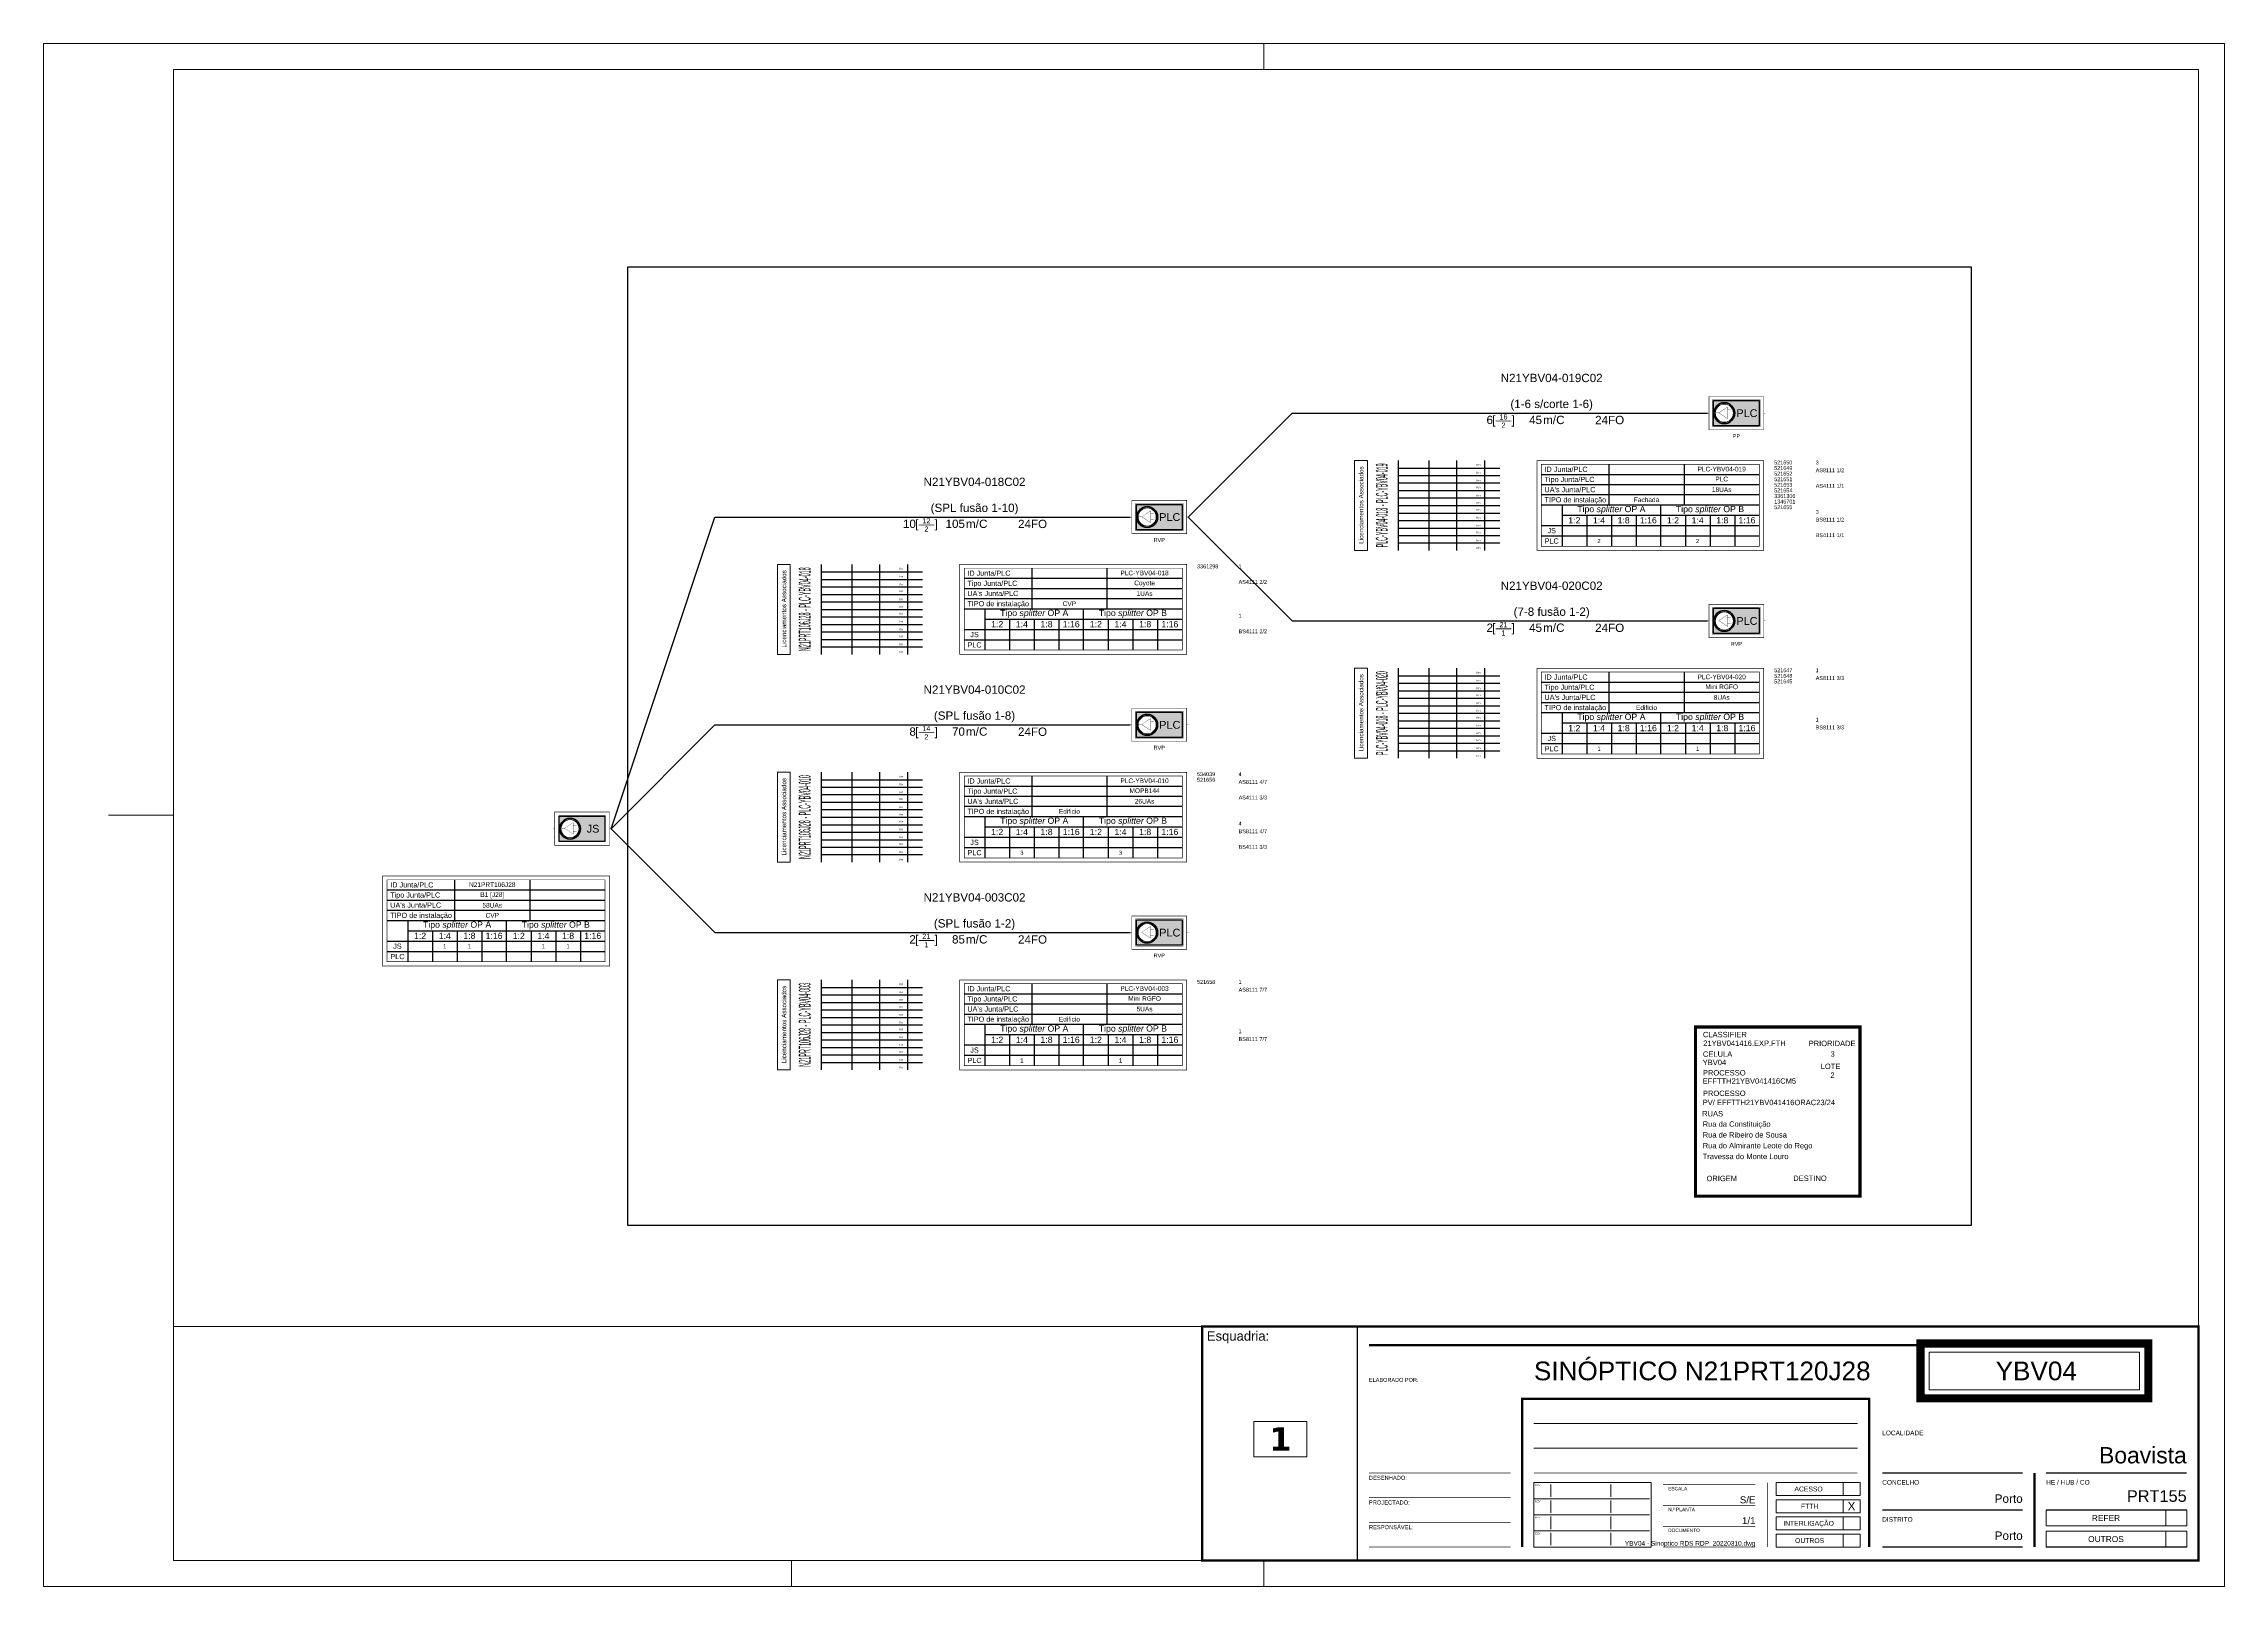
# Paper-space layout 'N21PRT106J28' of a CAD drawing. Header units: metres, sheet in millimetres. Extents: x 2468 to 2888, y 559 to 856.
# The model-space entities are those that its viewports show. They can reach past a viewport. Long polylines and large blocks are cut down to what shows.
import ezdxf
from ezdxf.enums import TextEntityAlignment as Align

# ---------------------------------------------------------------- set-up
doc = ezdxf.new("R2010")
doc.units = ezdxf.units.M
doc.header["$MEASUREMENT"] = 0
doc.set_wipeout_variables(frame=1)
for name, color, linetype in [('3-PROJ_FTTH_CABO', 7, 'Continuous'), ('3-PROJ_FTTH_JUNTA', 7, 'Continuous'), ('3-PROJ_FTTH_LICENCIAMENTOS', 7, 'Continuous'), ('3-PROJ_FTTH_PLC', 7, 'Continuous'), ('Licenciamentos Porto_4', 1, 'Continuous')]:
    doc.layers.add(name, color=color, linetype=linetype)
doc.layers.add('LAYOUTS', color=7, linetype='Continuous', lineweight=0)
doc.styles.add('ARIAL', font='')
doc.styles.add('meu', font='')
doc.styles.get('ARIAL').set_extended_font_data('Arial')
doc.styles.get('meu').set_extended_font_data('Verdana')

# ---------------------------------------------------------------- blocks, each defined once
blk = doc.blocks.new('Legenda NOS')
at = {"layer": 'LAYOUTS', "color": 8, "lineweight": 0}
for p, q in [((-144.69, 34.54), (-144.69, 34.54)), ((-76.05, 16.66), (-76.05, 13.88)), ((-76.05, 12.98), (-76.05, 10.2)), ((-6.97, 10.77), (-6.97, 7.36)), ((-76.05, 9.31), (-76.05, 6.53)), ((-76.05, 5.63), (-76.05, 2.85)), ((-6.97, 6.26), (-6.97, 2.85))]:
    blk.add_line(p, q, dxfattribs=at)
at = {"layer": 'LAYOUTS', "color": 8}
for p, q in [((-72.96, 29.26), (-142.19, 29.26)), ((-142.19, 23.98), (-72.96, 23.98)), ((-138.58, 16.27), (-138.58, 13.59)), ((-125.77, 16.27), (-125.77, 13.59)), ((-117.08, 2.85), (-117.08, 16.66)), ((-142.19, 13.2), (-117.46, 13.2)), ((-142.19, 9.75), (-117.46, 9.75)), ((-138.58, 12.82), (-138.58, 10.14)), ((-138.58, 9.37), (-138.58, 6.69)), ((-125.77, 12.82), (-125.77, 10.14)), ((-125.77, 9.37), (-125.77, 6.69)), ((-142.19, 6.3), (-117.46, 6.3)), ((-138.58, 5.92), (-138.58, 3.24)), ((-125.77, 5.92), (-125.77, 3.24)), ((-117.46, 2.85), (-142.19, 2.85))]:
    blk.add_line(p, q, dxfattribs=at)
at = {"layer": 'LAYOUTS', "lineweight": 0}
for p, q in [((-72.41, 12.98), (-90.33, 12.98)), ((-72.41, 5.63), (-90.33, 5.63)), ((-2.5, 6.26), (-24.5, 6.26))]:
    blk.add_line(p, q, dxfattribs=at)
at = {"layer": 'LAYOUTS'}
blk.add_line((0, 0), (0, 2.5), dxfattribs=at)
at = {"layer": 'LAYOUTS', "lineweight": 0, "const_width": 0.5}
blk.add_lwpolyline([(-213.19, 50), (0, 50), (0, 0), (-213.19, 0)], close=True, dxfattribs=at)
at = {"layer": 'LAYOUTS', "lineweight": 0, "const_width": 0.25}
blk.add_lwpolyline([(-180, 50), (-180, 0)], dxfattribs=at)
at = {"layer": 'LAYOUTS', "color": 7, "lineweight": 0, "const_width": 1.5}
blk.add_lwpolyline([(-59.58, 46.52), (-10.59, 46.52), (-10.59, 34.54), (-59.58, 34.54)], close=True, dxfattribs=at)
at = {"layer": 'LAYOUTS', "color": 9, "lineweight": 0}
for points, const_width in [([(-177.5, 46.02), (-59.08, 46.02), (-59.08, 46.02)], 0.5), ([(-177.5, 18.7), (-147.19, 18.7)], 0.147), ([(-67.67, 18.7), (-37.59, 18.7)], 0.25), ([(-32.59, 18.7), (-2.5, 18.7)], 0.25), ([(-114.58, 16.22), (-94.78, 16.22)], 0.124), ([(-177.5, 13.41), (-147.19, 13.41)], 0.147), ([(-114.58, 11.77), (-94.78, 11.77)], 0.124), ([(-67.67, 10.77), (-37.59, 10.77)], 0.25), ([(-32.59, 10.77), (-2.5, 10.77)], 0.25), ([(-177.5, 8.13), (-147.19, 8.13)], 0.147), ([(-114.58, 7.31), (-94.78, 7.31)], 0.124), ([(-177.5, 2.85), (-147.19, 2.85)], 0.147), ([(-114.58, 2.85), (-94.78, 2.85)], 0.124), ([(-67.67, 2.85), (-37.59, 2.85)], 0.25), ([(-32.59, 2.85), (-2.5, 2.85)], 0.25)]:
    blk.add_lwpolyline(points, dxfattribs=dict(at, const_width=const_width))
at = {"layer": 'LAYOUTS', "color": 9, "lineweight": 0, "const_width": 1}
blk.add_lwpolyline([(-59.08, 46.02), (-11.09, 46.02), (-11.09, 35.04), (-59.08, 35.04)], close=True, dxfattribs=at)
at = {"layer": 'LAYOUTS', "lineweight": 0}
blk.add_lwpolyline([(-57.62, 44.55), (-12.58, 44.55), (-12.58, 36.51), (-57.62, 36.51)], close=True, dxfattribs=at)
at = {"layer": 'LAYOUTS', "color": 7, "const_width": 0.5}
blk.add_lwpolyline([(-144.69, 2.85), (-144.69, 34.54), (-70.46, 34.54), (-70.46, 2.85)], dxfattribs=at)
at = {"layer": 'LAYOUTS', "ltscale": 0.1}
blk.add_lwpolyline([(-190.76, 22.18), (-202.12, 22.18), (-202.12, 29.73), (-190.76, 29.73)], close=True, dxfattribs=at)
at = {"layer": 'LAYOUTS', "color": 7, "lineweight": 0}
blk.add_lwpolyline([(-142.19, 18.7, 0.141, 0.141, 0), (-92.28, 18.7, 0.141, 0.141, 0), (-72.96, 18.7, 0, 0, 0)], format="xyseb", dxfattribs=at)
at = {"layer": 'LAYOUTS', "const_width": 0.5}
blk.add_lwpolyline([(-35.09, 18.7), (-35.09, 2.85)], dxfattribs=at)
at = {"layer": 'LAYOUTS', "color": 8}
for points in [[(-142.19, 2.85), (-117.08, 2.85), (-117.08, 16.66), (-142.19, 16.66)], [(-90.33, 16.66), (-72.41, 16.66), (-72.41, 13.88), (-90.33, 13.88)], [(-90.33, 12.98), (-72.41, 12.98), (-72.41, 10.2), (-90.33, 10.2)], [(-32.59, 10.77), (-2.5, 10.77), (-2.5, 7.36), (-32.59, 7.36)], [(-90.33, 9.31), (-72.41, 9.31), (-72.41, 6.53), (-90.33, 6.53)], [(-90.33, 5.63), (-72.41, 5.63), (-72.41, 2.85), (-90.33, 2.85)], [(-32.59, 6.26), (-2.5, 6.26), (-2.5, 2.85), (-32.59, 2.85)]]:
    blk.add_lwpolyline(points, close=True, dxfattribs=at)
at = {"layer": 'LAYOUTS', "color": 7, "lineweight": 0, "const_width": 0.141}
blk.add_lwpolyline([(-92.28, 2.85), (-92.28, 16.66)], dxfattribs=at)
at = {"layer": 'LAYOUTS'}
blk.add_point((-35.09, 13.41), dxfattribs=at)
blk.add_point((-35.09, 13.41), dxfattribs=at)
at = {"layer": 'LAYOUTS', "lineweight": 0, "style": 'ARIAL'}
for s, height, p in [('Esquadria:', 2, (-212.19, 49)), ('ELABORADO POR:', 0.8483, (-177.5, 39.03)), ('LOCALIDADE', 1, (-67.67, 27.76)), ('DESENHADO:', 0.88, (-177.5, 18.11)), ('REV.', 0.383, (-141.92, 16.27)), ('ESCALA', 0.743, (-113.48, 15.73)), ('CONCELHO', 1, (-67.67, 17.2)), ('HE / HUB / CO', 1, (-32.59, 17.2)), ('PROJECTADO:', 0.8802, (-177.5, 12.83)), ('REV.', 0.383, (-141.92, 12.82)), ('REV.', 0.383, (-141.92, 9.37)), ('N.º PLANTA', 0.743, (-113.48, 11.27)), ('RESPONSÁVEL:', 0.8802, (-177.5, 7.55)), ('REV.', 0.383, (-141.92, 5.92)), ('DOCUMENTO', 0.743, (-113.48, 6.81)), ('DISTRITO', 1, (-67.67, 9.27))]:
    blk.add_text(s, height=height, dxfattribs=at).set_placement(p, align=Align.TOP_LEFT)
for s, height, p in [('ACESSO', 1.042, (-83.42, 15.27)), ('FTTH', 1.042, (-83.19, 11.59)), ('REFER', 1.279, (-19.78, 9.07)), ('INTERLIGAÇÃO', 1.0419, (-83.42, 7.92)), ('OUTROS', 1.042, (-83.19, 4.24)), ('OUTROS', 1.279, (-19.78, 4.56))]:
    blk.add_text(s, height=height, dxfattribs=at).set_placement(p, align=Align.MIDDLE_CENTER)
at = {"layer": 'LAYOUTS', "ltscale": 0.1, "insert": (-196.44, 25.96), "char_height": 5, "width": 11.354, "attachment_point": 5, "style": 'meu'}
blk.add_mtext('{\\fVerdana|b1|i0|c0|p34;1}', dxfattribs=at)
at = {"layer": 'LAYOUTS', "lineweight": 0, "style": 'ARIAL'}
blk.add_attdef('PLANTA DE REDE', text='', height=4, dxfattribs=at).set_placement((-142.19, 40.53), align=Align.MIDDLE_LEFT)
for tag, height, p in [('PROJ', 4, (-34.7, 40.53)), ('A', 1.74, (-74.23, 15.27)), ('F', 1.74, (-74.23, 11.59)), ('R', 2.13, (-4.74, 9.07)), ('O1', 1.74, (-74.23, 4.24)), ('I', 1.74, (-74.23, 7.92)), ('O2', 2.13, (-4.74, 4.56))]:
    blk.add_attdef(tag, text='', height=height, dxfattribs=at).set_placement(p, align=Align.MIDDLE_CENTER)
for tag, p in [('OBSERVACOES1', (-142.19, 29.76)), ('OBSERVACOES2', (-142.19, 24.48))]:
    blk.add_attdef(tag, text='', height=1.25, dxfattribs=at).set_placement(p, align=Align.BOTTOM_LEFT)
for tag, height, p in [('LOCALIDADE', 3.5, (-2.5, 19.7)), ('DESIGNAÇÃO DO PROJECTO', 1.25, (-72.96, 19.2)), ('DESENHADO', 1.5, (-147.19, 13.41)), ('V1', 1.04, (-138.89, 13.2)), ('Responsável1', 1.04, (-127.3, 13.2)), ('XX-XX-X1', 1.04, (-117.46, 13.2)), ('CONCELHO', 1.8, (-37.59, 11.77)), ('NOME_CO', 2.5, (-2.5, 11.77)), ('PROJECTADO', 1.5, (-147.19, 8.13)), ('V2', 1.04, (-138.89, 9.75)), ('Responsável2', 1.04, (-127.3, 9.75)), ('XX-XX-X2', 1.04, (-117.46, 9.75)), ('1:1000', 1.49, (-94.78, 11.77)), ('RESPONSAVEL', 1.5, (-147.19, 2.85)), ('V3', 1.04, (-138.89, 6.3)), ('Responsável3', 1.04, (-127.3, 6.3)), ('XX-XX-X3', 1.04, (-117.46, 6.3)), ('PLANTA', 1.49, (-94.78, 7.31)), ('DISTRITO', 1.8, (-37.59, 3.85)), ('V4', 1.04, (-138.89, 2.85)), ('Responsável4', 1.04, (-127.3, 2.85)), ('XX-XX-X4', 1.04, (-117.46, 2.85))]:
    blk.add_attdef(tag, text='', height=height, dxfattribs=at).set_placement(p, align=Align.BOTTOM_RIGHT)
at = {"layer": 'LAYOUTS', "style": 'ARIAL'}
blk.add_attdef('XXXXXXXXXXXXX', text='', height=1, dxfattribs=at).set_placement((-94.78, 2.85), align=Align.BOTTOM_RIGHT)
blk = doc.blocks.new('*U58')
for p, q in [((1944.56, 1172.19), (1944.56, 1167.19)), ((1722.06, 1023.69), (1734.56, 1023.69)), ((1853.56, 875.19), (1853.56, 880.19)), ((1944.56, 880.19), (1944.56, 875.19))]:
    blk.add_line(p, q)
for points in [[(1709.56, 1172.19), (2129.56, 1172.19), (2129.56, 875.19), (1709.56, 875.19)], [(1734.56, 1167.19), (2124.56, 1167.19), (2124.56, 880.19), (1734.56, 880.19)]]:
    blk.add_lwpolyline(points, close=True)
blk = doc.blocks.new('*U26')
blk.add_hatch(color=31).paths.add_polyline_path([(9.97, -2.44), (1.18, -2.44), (1.18, 2.44), (9.97, 2.44)])
at = {"color": 7, "const_width": 0.0743}
for points in [[(0.29, 0), (0, 0)], [(11.15, 0), (10.86, 0)]]:
    blk.add_lwpolyline(points, dxfattribs=at)
at = {"color": 7}
for points, const_width in [([(10.86, -3.21), (0.29, -3.21), (0.29, 3.21), (10.86, 3.21)], 0.0929), ([(10.17, -2.63), (0.99, -2.63), (0.99, 2.63), (10.17, 2.63)], 0.0465)]:
    blk.add_lwpolyline(points, close=True, dxfattribs=dict(at, const_width=const_width))
at = {"color": 31}
blk.add_lwpolyline([(9.97, -2.44), (1.18, -2.44), (1.18, 2.44), (9.97, 2.44)], close=True, dxfattribs=at)
at = {"color": 7, "ltscale": 0.001}
blk.add_lwpolyline([(10.86, -9.12, 0.12, 0.12, 0), (10.86, -9.12, 0.12, 0.12, 0), (-32.84, -9.12, 0.12, 0.12, 0), (-32.84, -26.43, 0.12, 0.12, 0), (10.86, -26.43, 0.12, 0.12, 0), (10.86, -26.43, 0.12, 0.12, 0), (10.86, -9.12, 0, 0, 0)], format="xyseb", dxfattribs=at)
at = {"color": 7, "ltscale": 0.001, "const_width": 0.12}
blk.add_lwpolyline([(10, -25.61), (10, -25.61), (-31.98, -25.61), (-31.98, -9.84), (10, -9.84), (10, -9.84)], close=True, dxfattribs=at)
at = {"color": 7}
for points in [[(-31.98, -11.79), (10, -11.79)], [(-18.98, -9.84), (-18.98, -17.65)], [(-4.49, -9.84), (-4.49, -17.65)], [(-31.98, -13.74), (10, -13.74)], [(-31.98, -15.69), (10, -15.69)], [(-31.98, -17.65), (10, -17.65)], [(-28, -17.65), (-28, -25.61)], [(-28, -19.64), (10, -19.64)], [(-23.25, -19.64), (-23.25, -25.61)], [(-18.5, -19.64), (-18.5, -25.61)], [(-13.75, -19.64), (-13.75, -25.61)], [(-9, -25.61), (-9, -17.65)], [(-4.25, -19.64), (-4.25, -25.61)], [(0.5, -19.64), (0.5, -25.61)], [(5.25, -19.64), (5.25, -25.61)], [(-31.98, -21.63), (10, -21.63)], [(-31.98, -23.62), (10, -23.62)], [(-31.98, -23.62), (-13.57, -23.62), (10, -23.62)]]:
    blk.add_lwpolyline(points, dxfattribs=at)
at = {"color": 7, "style": 'ARIAL'}
for s, p in [('Tipo Junta/PLC', (-31.38, -12.76)), ('ID Junta/PLC', (-31.38, -10.81)), ('TIPO de instalação', (-31.38, -16.67)), ("UA's Junta/PLC", (-31.38, -14.71))]:
    blk.add_text(s, height=1, dxfattribs=at).set_placement(p, align=Align.MIDDLE_LEFT)
for s, p in [('PLC', (-29.99, -24.61)), ('JS', (-29.99, -22.62))]:
    blk.add_text(s, height=1, dxfattribs=at).set_placement(p, align=Align.MIDDLE_CENTER)
at = {"color": 7, "ltscale": 0.001, "char_height": 1.2, "attachment_point": 5, "style": 'ARIAL'}
for s, insert, width in [('{\\C114;1:2}', (-25.63, -20.63), 4.1115), ('{\\C114;Tipo \\fArial|b0|i1|c0|p34;splitter\\fArial|b0|i0|c0|p34; OP A}', (-18.5, -18.64), 14.6912), ('{\\C114;1:4}', (-20.88, -20.63), 4.1115), ('{\\C114;1:8}', (-16.13, -20.63), 4.1115), ('{\\C114;1:16}', (-11.38, -20.63), 4.1115), ('{\\C10;1:2}', (-6.63, -20.63), 4.1115), ('{\\C10;Tipo \\fArial|b0|i1|c0|p34;splitter\\fArial|b0|i0|c0|p34; OP B}', (0.5, -18.64), 14.6912), ('{\\C10;1:4}', (-1.88, -20.63), 4.1115), ('{\\C10;1:8}', (2.87, -20.63), 4.1115), ('{\\C10;1:16}', (7.62, -20.63), 4.1115)]:
    blk.add_mtext(s, dxfattribs=dict(at, insert=insert, width=width))
at = {"color": 4, "lineweight": 0, "style": 'ARIAL'}
blk.add_attdef('ALOCAÇÃO_RDP', text='', height=0.8, dxfattribs=at).set_placement((-0.91, -2.81), align=Align.MIDDLE_RIGHT)
at = {"color": 1, "lineweight": 0, "style": 'ARIAL'}
blk.add_attdef('ALOCAÇÃO_RDS', text='', height=0.8, dxfattribs=at).set_placement((-0.89, -4.35), align=Align.MIDDLE_RIGHT)
at = {"color": 4, "lineweight": 0, "style": 'ARIAL'}
blk.add_attdef('FO_RDP', text='', height=0.8, dxfattribs=at).set_placement((12.06, -2.81), align=Align.MIDDLE_LEFT)
at = {"color": 5, "lineweight": 0, "style": 'ARIAL'}
blk.add_attdef('FO_RTR+BKB', text='', height=0.8, dxfattribs=at).set_placement((12.07, -1.2), align=Align.MIDDLE_LEFT)
at = {"color": 1, "lineweight": 0, "style": 'ARIAL'}
blk.add_attdef('FO_RDS', text='', height=0.8, dxfattribs=at).set_placement((12.09, -4.35), align=Align.MIDDLE_LEFT)
at = {"color": 7, "lineweight": 0, "style": 'ARIAL'}
blk.add_attdef('MORADA', text='', height=0.75, dxfattribs=at).set_placement((10.86, -7.21), align=Align.MIDDLE_RIGHT)
for tag, p in [('TIPO_JUNTA', (-11.73, -12.68)), ('JUNTA', (-11.73, -10.77)), ('INSTALACAO', (-11.73, -16.67)), ('UA_JUNTA', (-11.73, -14.74)), ('NPOL_CVP', (2.75, -16.66))]:
    blk.add_attdef(tag, text='', height=0.9, dxfattribs=at).set_placement(p, align=Align.MIDDLE_CENTER)
at = {"color": 114, "style": 'ARIAL'}
for tag, p in [('(P)1:2_A', (-25.63, -24.61)), ('(J)1:2_A', (-25.63, -22.62)), ('(P)1:4_A', (-20.88, -24.61)), ('(J)1:4_A', (-20.88, -22.62)), ('(P)1:8_A', (-16.13, -24.61)), ('(J)1:8_A', (-16.13, -22.62)), ('(P)1:16_A', (-11.38, -24.61)), ('(J)1:16_A', (-11.38, -22.62))]:
    blk.add_attdef(tag, text='', height=0.8, dxfattribs=at).set_placement(p, align=Align.MIDDLE_CENTER)
at = {"color": 10, "style": 'ARIAL'}
for tag, p in [('(P)1:2_B', (-6.63, -24.61)), ('(J)1:2_B', (-6.63, -22.62)), ('(P)1:4_B', (-1.88, -24.61)), ('(J)1:4_B', (-1.88, -22.62)), ('(P)1:8_B', (2.87, -24.61)), ('(J)1:8_B', (2.87, -22.62)), ('(P)1:16_B', (7.62, -24.61)), ('(J)1:16_B', (7.62, -22.62))]:
    blk.add_attdef(tag, text='', height=0.8, dxfattribs=at).set_placement(p, align=Align.MIDDLE_CENTER)
at = {"color": 7, "lineweight": 0}
blk.add_wipeout([(3.7, -1.95), (3.43, -1.99), (3.09, -2), (2.79, -1.95), (2.57, -1.88), (2.34, -1.78), (2.03, -1.59), (1.77, -1.34), (1.58, -1.1), (1.47, -0.92), (1.35, -0.61), (1.28, -0.33), (1.25, 0), (1.3, 0.42), (1.38, 0.7), (1.51, 0.98), (1.63, 1.17), (1.83, 1.4), (1.98, 1.55), (2.18, 1.69), (2.4, 1.81), (2.69, 1.92), (2.92, 1.97), (3.27, 2), (3.51, 1.99), (3.73, 1.94), (3.98, 1.87), (4.15, 1.79), (4.31, 1.7), (4.51, 1.56), (4.66, 1.42), (4.79, 1.28), (4.96, 1.05), (5.05, 0.88), (5.15, 0.64), (5.21, 0.41), (5.25, 0.11), (5.23, -0.32), (5.19, -0.52), (5.11, -0.74), (4.96, -1.04), (4.78, -1.3), (4.57, -1.51), (4.25, -1.74), (3.96, -1.87)], dxfattribs=at)
at = {"color": 7, "const_width": 0.0465}
for points in [[(1.63, 0.06), (2.2, 0.06)], [(3.87, 0.62), (4.5, 0.62)], [(3.87, -0.49), (4.5, -0.49)]]:
    blk.add_lwpolyline(points, dxfattribs=at)
blk.add_lwpolyline([(2.2, 0.06), (3.87, -1.05), (3.87, 1.18)], close=True, dxfattribs=at)
at = {"color": 7, "lineweight": 40}
blk.add_circle((3.25, 0), 2, dxfattribs=at)
at = {"color": 7, "lineweight": 0}
blk.add_circle((3.25, 0), 1.75, dxfattribs=at)
blk.add_circle((3.25, 0), 1.75, dxfattribs=at)
at = {"color": 7, "style": 'ARIAL'}
blk.add_text('JS', height=1.5, dxfattribs=at).set_placement((7.67, 0), align=Align.MIDDLE_CENTER)
blk = doc.blocks.new('*U9')
blk.add_hatch(color=31).paths.add_polyline_path([(9.97, -2.44), (1.18, -2.44), (1.18, 2.44), (9.97, 2.44)])
at = {"color": 7}
for points, const_width in [([(0.29, 0), (0, 0)], 0.0743), ([(11.15, 0), (10.86, 0)], 0.0743), ([(-40.78, -1.52), (-37.77, -1.52)], 0.15)]:
    blk.add_lwpolyline(points, dxfattribs=dict(at, const_width=const_width))
for points, const_width in [([(10.86, -3.21), (0.29, -3.21), (0.29, 3.21), (10.86, 3.21)], 0.0929), ([(10.17, -2.63), (0.99, -2.63), (0.99, 2.63), (10.17, 2.63)], 0.0465)]:
    blk.add_lwpolyline(points, close=True, dxfattribs=dict(at, const_width=const_width))
at = {"color": 31}
blk.add_lwpolyline([(9.97, -2.44), (1.18, -2.44), (1.18, 2.44), (9.97, 2.44)], close=True, dxfattribs=at)
at = {"color": 7, "ltscale": 0.001}
blk.add_lwpolyline([(10.86, -9.12, 0.12, 0.12, 0), (10.86, -9.12, 0.12, 0.12, 0), (-32.84, -9.12, 0.12, 0.12, 0), (-32.84, -26.43, 0.12, 0.12, 0), (10.86, -26.43, 0.12, 0.12, 0), (10.86, -26.43, 0.12, 0.12, 0), (10.86, -9.12, 0, 0, 0)], format="xyseb", dxfattribs=at)
at = {"color": 7, "ltscale": 0.001, "const_width": 0.12}
blk.add_lwpolyline([(10, -25.61), (10, -25.61), (-31.98, -25.61), (-31.98, -9.84), (10, -9.84), (10, -9.84)], close=True, dxfattribs=at)
at = {"color": 7}
for points in [[(-31.98, -11.79), (10, -11.79)], [(-18.98, -9.84), (-18.98, -17.65)], [(-4.49, -9.84), (-4.49, -17.65)], [(-31.98, -13.74), (10, -13.74)], [(-31.98, -15.69), (10, -15.69)], [(-31.98, -17.65), (10, -17.65)], [(-28, -17.65), (-28, -25.61)], [(-28, -19.64), (10, -19.64)], [(-23.25, -19.64), (-23.25, -25.61)], [(-18.5, -19.64), (-18.5, -25.61)], [(-13.75, -19.64), (-13.75, -25.61)], [(-9, -25.61), (-9, -17.65)], [(-4.25, -19.64), (-4.25, -25.61)], [(0.5, -19.64), (0.5, -25.61)], [(5.25, -19.64), (5.25, -25.61)], [(-31.98, -21.63), (10, -21.63)], [(-31.98, -23.62), (10, -23.62)], [(-31.98, -23.62), (-13.57, -23.62), (10, -23.62)]]:
    blk.add_lwpolyline(points, dxfattribs=at)
at = {"color": 7, "style": 'ARIAL'}
blk.add_text('[     ]  ', height=1.6, dxfattribs=at).set_placement((-35.85, -0.5), align=Align.TOP_RIGHT)
for s, p in [('Tipo Junta/PLC', (-31.38, -12.76)), ('ID Junta/PLC', (-31.38, -10.81)), ('TIPO de instalação', (-31.38, -16.67)), ("UA's Junta/PLC", (-31.38, -14.71))]:
    blk.add_text(s, height=1, dxfattribs=at).set_placement(p, align=Align.MIDDLE_LEFT)
for s, p in [('PLC', (-29.99, -24.61)), ('JS', (-29.99, -22.62))]:
    blk.add_text(s, height=1, dxfattribs=at).set_placement(p, align=Align.MIDDLE_CENTER)
at = {"insert": (-31.65, -0.5), "char_height": 1.6, "width": 2.8224, "attachment_point": 1, "style": 'ARIAL'}
blk.add_mtext('m/', dxfattribs=at)
at = {"color": 7, "ltscale": 0.001, "char_height": 1.2, "attachment_point": 5, "style": 'ARIAL'}
for s, insert, width in [('{\\C114;1:2}', (-25.63, -20.63), 4.1115), ('{\\C114;Tipo \\fArial|b0|i1|c0|p34;splitter\\fArial|b0|i0|c0|p34; OP A}', (-18.5, -18.64), 14.6912), ('{\\C114;1:4}', (-20.88, -20.63), 4.1115), ('{\\C114;1:8}', (-16.13, -20.63), 4.1115), ('{\\C114;1:16}', (-11.38, -20.63), 4.1115), ('{\\C10;1:2}', (-6.63, -20.63), 4.1115), ('{\\C10;Tipo \\fArial|b0|i1|c0|p34;splitter\\fArial|b0|i0|c0|p34; OP B}', (0.5, -18.64), 14.6912), ('{\\C10;1:4}', (-1.88, -20.63), 4.1115), ('{\\C10;1:8}', (2.87, -20.63), 4.1115), ('{\\C10;1:16}', (7.62, -20.63), 4.1115)]:
    blk.add_mtext(s, dxfattribs=dict(at, insert=insert, width=width))
at = {"color": 7, "style": 'ARIAL'}
for tag, p in [('ID_CABO2', (-30, 3)), ('ID_CABO', (-30, 5.5)), ('ID_CABO3', (-30, 0.5))]:
    blk.add_attdef(tag, text='', height=1.6, dxfattribs=at).set_placement(p, align=Align.BOTTOM_CENTER)
at = {"color": 7, "lineweight": 0, "style": 'ARIAL'}
blk.add_attdef('FO_ACTIVAS', text='', height=1.6, dxfattribs=at).set_placement((-41.3, -0.5), align=Align.TOP_RIGHT)
for tag, height, p in [('FO_RESERVA', 1, (-39.28, -2.32)), ('FO_MORTAS', 1, (-39.28, -0.72)), ('TIPO_PLC', 0.9, (2.75, -12.68)), ('PLC', 0.9, (2.75, -10.77)), ('INSTALACAO', 0.9, (-11.73, -16.67)), ('NPOL_CVP', 0.9, (2.75, -16.66)), ('UA_PLC', 0.9, (2.75, -14.72))]:
    blk.add_attdef(tag, text='', height=height, dxfattribs=at).set_placement(p, align=Align.MIDDLE_CENTER)
at = {"color": 7, "style": 'ARIAL'}
blk.add_attdef('METROS', text='', height=1.6, dxfattribs=at).set_placement((-31.85, -0.5), align=Align.TOP_RIGHT)
for tag, height, p in [('TIPO_INSTALACAO', 1.6, (-29.13, -0.5)), ('CAPACIDADE', 1.6, (-21.62, -0.52)), ('BID1', 0.75, (12.86, -9.12)), ('BID2', 0.75, (12.86, -10.2)), ('BID3', 0.75, (12.86, -11.27)), ('BID4', 0.75, (12.86, -12.35)), ('BID5', 0.75, (12.86, -13.42)), ('BID6', 0.75, (12.86, -14.5)), ('BID7', 0.75, (12.86, -15.57)), ('BID8', 0.75, (12.86, -16.65)), ('BID9', 0.75, (12.86, -17.73)), ('BID10', 0.75, (12.86, -18.8)), ('BID11', 0.75, (12.86, -19.88)), ('BID12', 0.75, (12.86, -20.95)), ('BID13', 0.75, (12.86, -22.03)), ('BID14', 0.75, (12.86, -23.11)), ('BID15', 0.75, (12.86, -24.18)), ('BID16', 0.75, (12.86, -25.26)), ('BID17', 0.75, (12.86, -26.33)), ('BID18', 0.75, (12.86, -27.41)), ('BID19', 0.75, (12.86, -28.49)), ('BID20', 0.75, (12.86, -29.56)), ('BID21', 0.75, (12.86, -30.64)), ('BID22', 0.75, (12.86, -31.71)), ('BID23', 0.75, (12.86, -32.79)), ('BID24', 0.75, (12.86, -33.86))]:
    blk.add_attdef(tag, text='', height=height, dxfattribs=at).set_placement(p, align=Align.TOP_LEFT)
at = {"color": 1, "lineweight": 0, "style": 'ARIAL'}
blk.add_attdef('ALOCAÇÃO_RDS', text='', height=0.8, dxfattribs=at).set_placement((-0.89, -4.35), align=Align.MIDDLE_RIGHT)
blk.add_attdef('FO_RDS', text='', height=0.8, dxfattribs=at).set_placement((12.09, -4.35), align=Align.MIDDLE_LEFT)
at = {"color": 7, "style": 'ARIAL'}
blk.add_attdef('F.B.(X)', text='', height=0.75, dxfattribs=at).set_placement((5.58, -5.81), align=Align.MIDDLE_CENTER)
at = {"color": 7, "lineweight": 0, "style": 'ARIAL'}
blk.add_attdef('MORADA', text='', height=0.75, dxfattribs=at).set_placement((10.86, -7.21), align=Align.MIDDLE_RIGHT)
at = {"color": 114, "style": 'ARIAL'}
for tag, p in [('A_SPL_1', (20.86, -10.62)), ('A_SPL_2', (20.86, -12.12)), ('FA_OPA', (20.86, -9.12)), ('A_SPL_3', (20.86, -13.62)), ('A_SPL_4', (20.86, -15.12)), ('A_SPL_5', (20.86, -16.62))]:
    blk.add_attdef(tag, text='', height=0.75, dxfattribs=at).set_placement(p, align=Align.TOP_LEFT)
at = {"color": 1, "style": 'ARIAL'}
for tag, p in [('FA_OPB', (20.86, -18.62)), ('B_SPL_1', (20.86, -20.12)), ('B_SPL_2', (20.86, -21.62)), ('B_SPL_3', (20.86, -23.12)), ('B_SPL_4', (20.86, -24.62)), ('B_SPL_5', (20.86, -26.12))]:
    blk.add_attdef(tag, text='', height=0.75, dxfattribs=at).set_placement(p, align=Align.TOP_LEFT)
at = {"color": 114, "style": 'ARIAL'}
for tag, p in [('(P)1:2_A', (-25.63, -24.61)), ('(J)1:2_A', (-25.63, -22.62)), ('(P)1:4_A', (-20.88, -24.61)), ('(J)1:4_A', (-20.88, -22.62)), ('(P)1:8_A', (-16.13, -24.61)), ('(J)1:8_A', (-16.13, -22.62)), ('(P)1:16_A', (-11.38, -24.61)), ('(J)1:16_A', (-11.38, -22.62))]:
    blk.add_attdef(tag, text='', height=0.8, dxfattribs=at).set_placement(p, align=Align.MIDDLE_CENTER)
at = {"color": 10, "style": 'ARIAL'}
for tag, p in [('(P)1:2_B', (-6.63, -24.61)), ('(J)1:2_B', (-6.63, -22.62)), ('(P)1:4_B', (-1.88, -24.61)), ('(J)1:4_B', (-1.88, -22.62)), ('(P)1:8_B', (2.87, -24.61)), ('(J)1:8_B', (2.87, -22.62)), ('(P)1:16_B', (7.62, -24.61)), ('(J)1:16_B', (7.62, -22.62))]:
    blk.add_attdef(tag, text='', height=0.8, dxfattribs=at).set_placement(p, align=Align.MIDDLE_CENTER)
at = {"color": 7, "lineweight": 0}
blk.add_wipeout([(3.7, -1.95), (3.43, -1.99), (3.09, -2), (2.79, -1.95), (2.57, -1.88), (2.34, -1.78), (2.03, -1.59), (1.77, -1.34), (1.58, -1.1), (1.47, -0.92), (1.35, -0.61), (1.28, -0.33), (1.25, 0), (1.3, 0.42), (1.38, 0.7), (1.51, 0.98), (1.63, 1.17), (1.83, 1.4), (1.98, 1.55), (2.18, 1.69), (2.4, 1.81), (2.69, 1.92), (2.92, 1.97), (3.27, 2), (3.51, 1.99), (3.73, 1.94), (3.98, 1.87), (4.15, 1.79), (4.31, 1.7), (4.51, 1.56), (4.66, 1.42), (4.79, 1.28), (4.96, 1.05), (5.05, 0.88), (5.15, 0.64), (5.21, 0.41), (5.25, 0.11), (5.23, -0.32), (5.19, -0.52), (5.11, -0.74), (4.96, -1.04), (4.78, -1.3), (4.57, -1.51), (4.25, -1.74), (3.96, -1.87)], dxfattribs=at)
at = {"color": 7, "const_width": 0.0465}
for points in [[(1.63, 0.06), (2.2, 0.06)], [(3.87, 0.62), (4.5, 0.62)], [(3.87, -0.49), (4.5, -0.49)]]:
    blk.add_lwpolyline(points, dxfattribs=at)
blk.add_lwpolyline([(2.2, 0.06), (3.87, -1.05), (3.87, 1.18)], close=True, dxfattribs=at)
at = {"color": 7, "lineweight": 40}
blk.add_circle((3.25, 0), 2, dxfattribs=at)
at = {"color": 7, "lineweight": 0}
blk.add_circle((3.25, 0), 1.75, dxfattribs=at)
blk.add_circle((3.25, 0), 1.75, dxfattribs=at)
at = {"color": 7, "style": 'ARIAL'}
blk.add_text('PLC', height=1.5, dxfattribs=at).set_placement((7.61, 0), align=Align.MIDDLE_CENTER)
blk.add_attdef('N_RAISER(X)', text='', height=0.75, dxfattribs=at).set_placement((5.58, -4.41), align=Align.MIDDLE_CENTER)
blk = doc.blocks.new('Troço Sinoptico')
at = {"color": 7, "lineweight": 0, "style": 'ARIAL'}
for tag, p in [('D1', (-16.57, -9.75)), ('D2', (-16.57, -11.26)), ('T1', (-10.78, -9.77)), ('E1', (-1.22, -9.77))]:
    blk.add_attdef(tag, text='', height=0.631, dxfattribs=at).set_placement(p, align=Align.MIDDLE_CENTER)
blk.add_attdef('XXX1', text='', height=0.631, dxfattribs=at).set_placement((-4.58, -9.81), align=Align.MIDDLE_RIGHT)
at = {"color": 7}
blk.add_wipeout([(-27.96, -26.44), (-27.96, -9.12), (0, -9.12), (0, -26.43)], dxfattribs=at)
at = {"color": 7, "lineweight": 0}
blk.add_lwpolyline([(-27.96, -26.44), (-25.49, -26.44), (-25.49, -9.12), (-27.96, -9.12)], close=True, dxfattribs=at)
at = {"color": 7}
for points in [[(-19.54, -9.12), (-19.54, -26.44)], [(-19.54, -10.56), (0, -10.56)], [(-19.54, -12), (0, -12)], [(-13.66, -9.12), (-13.66, -17.78)], [(-8.33, -9.12), (-8.33, -17.78)], [(-2.94, -9.12), (-2.94, -17.77)], [(-19.54, -13.44), (0, -13.44)], [(-19.54, -14.89), (0, -14.89)], [(-19.54, -16.33), (0, -16.33)], [(-19.54, -17.77), (0, -17.77)], [(-19.54, -19.23), (0, -19.23)], [(-19.54, -20.67), (0, -20.67)], [(-13.66, -17.78), (-13.66, -26.44)], [(-8.33, -17.78), (-8.33, -26.44)], [(-2.94, -17.78), (-2.94, -26.43)], [(-19.54, -22.11), (0, -22.11)], [(-19.54, -23.55), (0, -23.55)], [(-19.54, -24.99), (0, -24.99)]]:
    blk.add_lwpolyline(points, dxfattribs=at)
at = {"color": 7, "lineweight": 0, "true_color": 0xffffff, "insert": (-26.69, -17.69), "char_height": 0.865, "width": 17.7947, "attachment_point": 5, "rotation": 90, "style": 'ARIAL'}
blk.add_mtext('Licenciamentos Associados', dxfattribs=at)
at = {"color": 7, "lineweight": 0, "char_height": 0.355, "width": 6.2282, "attachment_point": 2, "style": 'ARIAL'}
for insert in [(-4.1, -11.28), (-4.09, -9.77), (-4.09, -14.1), (-4.09, -12.78), (-4.09, -15.66), (-4.1, -18.43), (-4.1, -19.94), (-4.09, -17.1), (-4.1, -21.44), (-4.1, -22.77), (-4.09, -24.32), (-4.09, -25.77)]:
    blk.add_mtext('Km', dxfattribs=dict(at, insert=insert))
at = {"color": 7, "lineweight": 0, "style": 'ARIAL', "width": 0.580821}
blk.add_attdef('ORIGEM-DESTINO', text='', height=2.25, rotation=90, dxfattribs=at).set_placement((-21.59, -25.83), (-21.59, -9.68), align=Align.FIT)
at = {"color": 7, "lineweight": 0, "style": 'ARIAL'}
for tag, p in [('D3', (-16.57, -12.76)), ('T2', (-10.78, -11.28)), ('T3', (-10.78, -12.77)), ('E2', (-1.22, -11.3)), ('E3', (-1.22, -12.78)), ('D4', (-16.57, -14.09)), ('D5', (-16.57, -15.64)), ('D6', (-16.57, -17.08)), ('T4', (-10.78, -14.1)), ('T5', (-10.78, -15.65)), ('T6', (-10.78, -17.09)), ('E4', (-1.22, -14.1)), ('E5', (-1.22, -15.65)), ('E6', (-1.22, -17.09)), ('D7', (-16.57, -18.42)), ('D8', (-16.57, -19.93)), ('T7', (-10.78, -18.43)), ('T8', (-10.79, -19.94)), ('E7', (-1.22, -18.43)), ('E8', (-1.22, -19.97)), ('D10', (-16.57, -22.75)), ('D11', (-16.57, -24.3)), ('D9', (-16.57, -21.42)), ('T10', (-10.78, -22.77)), ('T11', (-10.79, -24.31)), ('T9', (-10.79, -21.44)), ('E10', (-1.22, -22.77)), ('E11', (-1.22, -24.31)), ('E9', (-1.22, -21.45)), ('D12', (-16.57, -25.74)), ('T12', (-10.79, -25.76)), ('E12', (-1.22, -25.76))]:
    blk.add_attdef(tag, text='', height=0.631, dxfattribs=at).set_placement(p, align=Align.MIDDLE_CENTER)
for tag, p in [('XXX2', (-4.59, -11.32)), ('XXX3', (-4.58, -12.81)), ('XXX4', (-4.59, -14.14)), ('XXX5', (-4.58, -15.69)), ('XXX7', (-4.59, -18.47)), ('XXX8', (-4.59, -19.98)), ('XXX6', (-4.58, -17.13)), ('XXX10', (-4.59, -22.81)), ('XXX11', (-4.58, -24.35)), ('XXX9', (-4.59, -21.48)), ('XXX12', (-4.58, -25.8))]:
    blk.add_attdef(tag, text='', height=0.631, dxfattribs=at).set_placement(p, align=Align.MIDDLE_RIGHT)
at = {"color": 7, "lineweight": 0, "style": 'ARIAL', "flags": 1}
blk.add_attdef('ID', text='', height=0.631, dxfattribs=at).set_placement((-13.98, -27.67), align=Align.MIDDLE_CENTER)
at = {"layer": 'Defpoints', "flags": 1}
for tag, p in [('TROCO', (-28.25, -8.29)), ('GAMA', (-13.98, -8.55))]:
    blk.add_attdef(tag, p, '', height=2.16, dxfattribs=at)
blk = doc.blocks.new('BOAVISTA_LIC')
at = {"const_width": 0.3}
blk.add_lwpolyline([(2033.71, 1323.27), (2048.95, 1323.27), (2048.95, 1307.59), (2033.71, 1307.59)], close=True, dxfattribs=at)
at = {"color": 5, "style": 'ARIAL'}
for s, p in [('CLASSIFIER', (2034.4, 1322.31)), ('PRIORIDADE', (2044.2, 1321.49)), ('CELULA', (2034.4, 1320.5)), ('LOTE', (2045.32, 1319.37)), ('PROCESSO', (2034.4, 1318.77)), ('PROCESSO', (2034.4, 1316.87)), ('RUAS', (2034.33, 1314.98)), ('ORIGEM ', (2034.73, 1308.98)), ('DESTINO ', (2042.77, 1309))]:
    blk.add_text(s, height=0.5, dxfattribs=at).set_placement(p)
at = {"style": 'ARIAL'}
for tag, p in [('CLASSIFIER', (2034.43, 1321.51)), ('CELULA', (2034.38, 1319.73)), ('PROCESSO', (2034.38, 1318.01)), ('ORAC', (2034.38, 1316.02)), ('RUA_1', (2034.38, 1314.02)), ('RUA_2', (2034.38, 1313.02)), ('RUA_3', (2034.38, 1312.02)), ('RUA_4', (2034.38, 1311.02)), ('RUA_5', (2034.38, 1310.02)), ('ORIGEM', (2034.38, 1308.02)), ('DESTINO', (2042.89, 1308.12))]:
    blk.add_attdef(tag, p, '', height=0.5, dxfattribs=at)
for tag, p in [('PRIORIDADE', (2046.42, 1320.76)), ('LOTE', (2046.41, 1318.8))]:
    blk.add_attdef(tag, text='', height=0.5, dxfattribs=at).set_placement(p, align=Align.MIDDLE_CENTER)

msp = doc.modelspace()

# ---------------------------------------------------------------- linework, layer by layer
at = {"layer": '3-PROJ_FTTH_CABO'}
for points in [[(608.95, 6116.43), (688.95, 6116.43)], [(497.8, 6096.43), (577.8, 6096.43)], [(608.95, 6076.43), (688.95, 6076.43)], [(497.8, 6056.43), (577.8, 6056.43)], [(497.8, 6016.43), (577.8, 6016.43)]]:
    msp.add_lwpolyline(points, dxfattribs=at)

# ---------------------------------------------------------------- block references
at = {"ltscale": 5, "xscale": 2.0780833110902, "yscale": 2.0780833110902, "zscale": 2.0780833110902}
msp.add_blockref('BOAVISTA_LIC', (-3539.57, 3248.41), dxfattribs=at).add_auto_attribs({'CLASSIFIER': '21YBV041416.EXP.FTH', 'CELULA': 'YBV04', 'RUA_1': 'Rua da Constituição ', 'RUA_2': 'Rua de Ribeiro de Sousa ', 'RUA_3': 'Rua do Almirante Leote do Rego', 'RUA_4': 'Travessa do Monte Louro', 'PROCESSO': 'EFFTTH21YBV041416CM5', 'ORAC': 'PV/ EFFTTH21YBV041416ORAC23/24', 'PRIORIDADE': '3', 'LOTE': '2'})
at = {"layer": '3-PROJ_FTTH_JUNTA'}
msp.add_blockref('*U26', (466.65, 6036.43), dxfattribs=at).add_auto_attribs({'JUNTA': 'N21PRT106J28', 'TIPO_JUNTA': 'B1 [J28]', 'UA_JUNTA': '58UAs', 'INSTALACAO': 'CVP', '(J)1:4_A': '1', '(J)1:8_A': '1', '(J)1:4_B': '1', '(J)1:8_B': '1'})

# ---------------------------------------------------------------- next in the draw order: linework, layer by layer
at = {"layer": '3-PROJ_FTTH_CABO'}
for points in [[(477.8, 6036.43), (497.8, 6096.43)], [(477.8, 6036.43), (497.8, 6056.43)], [(477.8, 6036.43), (497.8, 6016.43)]]:
    msp.add_lwpolyline(points, dxfattribs=at)

# ---------------------------------------------------------------- next in the draw order: block references
at = {"layer": '3-PROJ_FTTH_PLC'}
for p, values in [((688.95, 6116.43), {'PLC': 'PLC-YBV04-019', 'TIPO_PLC': 'PLC', 'UA_PLC': '18UAs', 'INSTALACAO': 'Fachada', '(P)1:4_A': '2', '(P)1:4_B': '2', 'BID1': '521650', 'BID2': '521649', 'BID3': '521652', 'BID4': '521651', 'BID5': '521653', 'BID6': '521654', 'BID7': '3361306', 'BID8': '1346701', 'BID9': '521655', 'FA_OPA': '3', 'A_SPL_1': 'AS8111 1/2', 'A_SPL_3': 'AS4111 1/1', 'FA_OPB': '3', 'B_SPL_1': 'BS8111 1/2', 'B_SPL_3': 'BS4111 1/1', 'N_RAISER(X)': 'PP', 'ID_CABO': 'N21YBV04-019C02', 'ID_CABO3': '(1-6 s/corte 1-6)', 'FO_ACTIVAS': '6', 'FO_MORTAS': '16', 'FO_RESERVA': '2', 'METROS': '45', 'TIPO_INSTALACAO': 'C', 'CAPACIDADE': '24FO'}), ((577.8, 6096.43), {'PLC': 'PLC-YBV04-018', 'TIPO_PLC': 'Coyote', 'UA_PLC': '1UAs', 'INSTALACAO': 'CVP', 'BID1': '3361298', 'FA_OPA': '1', 'A_SPL_2': 'AS4111 2/2', 'FA_OPB': '1', 'B_SPL_2': 'BS4111 2/2', 'N_RAISER(X)': 'RVP', 'ID_CABO': 'N21YBV04-018C02', 'ID_CABO3': '(SPL fusão 1-10)', 'FO_ACTIVAS': '10', 'FO_MORTAS': '12', 'FO_RESERVA': '2', 'METROS': '105', 'TIPO_INSTALACAO': 'C', 'CAPACIDADE': '24FO'}), ((688.95, 6076.43), {'PLC': 'PLC-YBV04-020', 'TIPO_PLC': 'Mini RGFO', 'UA_PLC': '8UAs', 'INSTALACAO': 'Edificio', '(P)1:4_A': '1', '(P)1:4_B': '1', 'BID1': '521647', 'BID2': '521648', 'BID3': '521645', 'FA_OPA': '1', 'A_SPL_1': 'AS8111 3/3', 'FA_OPB': '1', 'B_SPL_1': 'BS8111 3/3', 'N_RAISER(X)': 'RVP', 'ID_CABO': 'N21YBV04-020C02', 'ID_CABO3': '(7-8 fusão 1-2)', 'FO_ACTIVAS': '2', 'FO_MORTAS': '21', 'FO_RESERVA': '1', 'METROS': '45', 'TIPO_INSTALACAO': 'C', 'CAPACIDADE': '24FO'}), ((577.8, 6056.43), {'PLC': 'PLC-YBV04-010', 'TIPO_PLC': 'MOPB144', 'UA_PLC': '26UAs', 'INSTALACAO': 'Edificio', '(P)1:4_A': '3', '(P)1:4_B': '3', 'BID1': '534039', 'BID2': '521656', 'FA_OPA': '4', 'A_SPL_1': 'AS8111 4/7', 'A_SPL_3': 'AS4111 3/3', 'FA_OPB': '4', 'B_SPL_1': 'BS8111 4/7', 'B_SPL_3': 'BS4111 3/3', 'N_RAISER(X)': 'RVP', 'ID_CABO': 'N21YBV04-010C02', 'ID_CABO3': '(SPL fusão 1-8)', 'FO_ACTIVAS': '8', 'FO_MORTAS': '14', 'FO_RESERVA': '2', 'METROS': '70', 'TIPO_INSTALACAO': 'C', 'CAPACIDADE': '24FO'}), ((577.8, 6016.43), {'PLC': 'PLC-YBV04-003', 'TIPO_PLC': 'Mini RGFO', 'UA_PLC': '5UAs', 'INSTALACAO': 'Edificio', '(P)1:4_A': '1', '(P)1:4_B': '1', 'BID1': '521658', 'FA_OPA': '1', 'A_SPL_1': 'AS8111 7/7', 'FA_OPB': '1', 'B_SPL_1': 'BS8111 7/7', 'N_RAISER(X)': 'RVP', 'ID_CABO': 'N21YBV04-003C02', 'ID_CABO3': '(SPL fusão 1-2)', 'FO_ACTIVAS': '2', 'FO_MORTAS': '21', 'FO_RESERVA': '1', 'METROS': '85', 'TIPO_INSTALACAO': 'C', 'CAPACIDADE': '24FO'})]:
    msp.add_blockref('*U9', p, dxfattribs=at).add_auto_attribs(values)

# ---------------------------------------------------------------- next in the draw order: linework, layer by layer
at = {"layer": '3-PROJ_FTTH_CABO'}
for points in [[(588.95, 6096.43), (608.95, 6116.43)], [(588.95, 6096.43), (608.95, 6076.43)]]:
    msp.add_lwpolyline(points, dxfattribs=at)

# ---------------------------------------------------------------- next in the draw order: block references
at = {"layer": '3-PROJ_FTTH_LICENCIAMENTOS'}
ref = msp.add_blockref('Troço Sinoptico', (648.95, 6116.43), dxfattribs=at)
ref.add_attrib('ORIGEM-DESTINO', 'PLC-YBV04-018 - PLC-YBV04-019', dxfattribs={"layer": '0', "color": 7, "lineweight": 0, "height": 2.2526, "rotation": 90, "style": 'ARIAL', "width": 0.32732}).set_placement((627.36, 6090.6), (627.36, 6106.75), align=Align.FIT)
ref = msp.add_blockref('Troço Sinoptico', (537.8, 6096.43), dxfattribs=at)
ref.add_attrib('ORIGEM-DESTINO', 'N21PRT106J28 - PLC-YBV04-018', dxfattribs={"layer": '0', "color": 7, "lineweight": 0, "height": 2.2526, "rotation": 90, "style": 'ARIAL', "width": 0.333226}).set_placement((516.21, 6070.6), (516.21, 6086.75), align=Align.FIT)
ref = msp.add_blockref('Troço Sinoptico', (648.95, 6076.43), dxfattribs=at)
ref.add_attrib('ORIGEM-DESTINO', 'PLC-YBV04-018 - PLC-YBV04-020', dxfattribs={"layer": '0', "color": 7, "lineweight": 0, "height": 2.2526, "rotation": 90, "style": 'ARIAL', "width": 0.32732}).set_placement((627.36, 6050.6), (627.36, 6066.75), align=Align.FIT)
ref = msp.add_blockref('Troço Sinoptico', (537.8, 6056.43), dxfattribs=at)
ref.add_attrib('ORIGEM-DESTINO', 'N21PRT106J28 - PLC-YBV04-010', dxfattribs={"layer": '0', "color": 7, "lineweight": 0, "height": 2.2526, "rotation": 90, "style": 'ARIAL', "width": 0.333226}).set_placement((516.21, 6030.6), (516.21, 6046.75), align=Align.FIT)
ref = msp.add_blockref('Troço Sinoptico', (537.8, 6016.43), dxfattribs=at)
ref.add_attrib('ORIGEM-DESTINO', 'N21PRT106J28 - PLC-YBV04-003', dxfattribs={"layer": '0', "color": 7, "lineweight": 0, "height": 2.2526, "rotation": 90, "style": 'ARIAL', "width": 0.333226}).set_placement((516.21, 5990.6), (516.21, 6006.75), align=Align.FIT)

# ---------------------------------------------------------------- next in the draw order: linework, layer by layer
at = {"layer": 'Licenciamentos Porto_4', "color": 1}
msp.add_lwpolyline([(481.04, 6144.61), (739.75, 6144.61), (739.75, 5960.04), (481.04, 5960.04)], close=True, dxfattribs=at)

psp = doc.layouts.new('N21PRT106J28')

# ---------------------------------------------------------------- block references
at = {"layer": 'LAYOUTS'}
psp.add_blockref('*U58', (758.74, -316.36), dxfattribs=at)
at = {"layer": 'LAYOUTS', "xscale": 0.9, "yscale": 0.9, "zscale": 0.9}
psp.add_blockref('Legenda NOS', (2883.29, 563.83), dxfattribs=at).add_auto_attribs({'PLANTA DE REDE': 'SINÓPTICO N21PRT120J28', 'PROJ': 'YBV04', 'LOCALIDADE': 'Boavista', 'CONCELHO': 'Porto', 'DISTRITO': 'Porto', 'NOME_CO': 'PRT155', 'F': 'X', 'XXXXXXXXXXXXX': 'YBV04 - Sinoptico RDS RDP_20220310.dwg', '1:1000': 'S/E', 'PLANTA': '1/1'})

# ---------------------------------------------------------------- viewports
at = {"layer": 'LAYOUTS'}
psp.add_viewport(center=(2688.29, 729.83), size=(390, 242), view_center_point=(588.51, 6061.57), view_height=242, dxfattribs=at)

doc.saveas('drawing.dxf')
